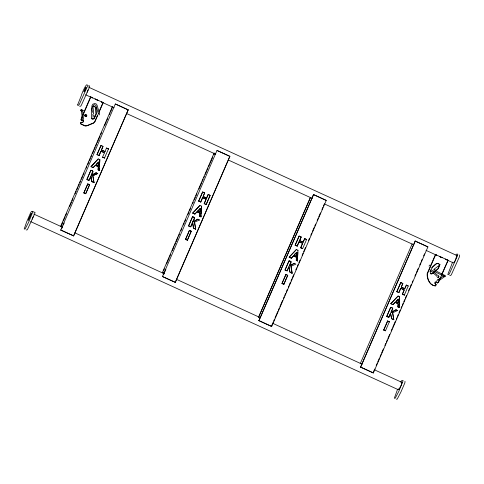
<?xml version="1.0" encoding="UTF-8"?>
<svg xmlns="http://www.w3.org/2000/svg" width="484" height="484" viewBox="0 0 484 484"><rect width="100%" height="100%" fill="white"/><g stroke="black" fill="none" stroke-linecap="round" stroke-linejoin="round"><path stroke-width="0.73" d="M99.456 166.829L99.813 159.647L99.274 170.422L98.137 169.896L98.252 166.684L95.306 165.334M98.355 165.558L98.494 162.11M98.137 169.896L98.355 166.623L95.463 165.304L93.109 167.603L91.004 166.641L98.252 158.933L99.885 159.726M99.274 170.422L99.383 168.269M201.09 214.031L201.483 206.13L200.945 216.899L199.807 216.378L199.922 213.16L196.976 211.817M199.807 216.378L200.025 213.105L197.133 211.78L194.78 214.079L192.674 213.117L199.922 205.416L201.556 206.208M200.945 216.899L201.017 215.465M297.95 250.228L297.418 261.003L296.275 260.483L296.389 257.264L293.443 255.915M296.656 252.793L296.456 256.217L294.212 255.304L296.674 252.684M296.275 260.483L296.492 257.204L293.606 255.885L291.247 258.184L289.142 257.222L296.389 249.514L298.023 250.307M297.418 261.003L297.841 252.388M395.18 302.397L392.917 304.66L390.812 303.698L398.06 295.996L399.621 296.71L399.088 307.479L397.945 306.959L398.06 303.74L395.113 302.397M397.945 306.959L398.205 303.752L395.277 302.361L392.917 304.66M399.088 307.479L399.481 299.584M399.548 298.144L399.621 296.71M104.387 152.902L100.993 151.196M302.536 243.367L300.661 247.79L302.706 248.558L300.661 247.79M99.347 114.938L99.516 113.498L97.048 105.173L96.346 104.066L94.846 103.479C90.224 103.612 92.123 109.632 92.511 112.348M374.513 369.849L401.986 382.408L401.587 384.496L398.87 389.602L398.144 389.632L30.686 221.642M88.741 87.229L456.89 255.528L455.202 260.592L453.78 262.721L453.048 262.752L445.492 259.297M84.494 115.712L84.882 114.799L85.85 114.69L86.424 115.501M32.15 219.167L33.444 216.191M87.059 92.293L88.088 89.909M82.395 115.827L80.925 119.832L81.633 120.431L82.455 120.153M82.976 114.478L90.568 96.939L103.243 102.596L99.099 112.179M82.383 116.487L81.215 119.185L81.209 119.82L81.911 120.419M82.964 115.138L90.847 96.927M92.226 107.599L91.361 109.971L91.428 117.503L92.311 118.973M94.67 121.78L97.332 115.615M99.111 111.508L102.668 103.292M98.506 113.552L94.949 121.768L93.442 123.232L86.805 125.846L84.452 125.798L80.429 123.759L80.828 122.301L82.837 122.361L83.29 121.932L83.569 120.504L83.151 120.117M112.512 106.474L60.633 226.361L62.714 226.433L61.904 228.309M60.954 226.506L62.757 222.344M63.356 220.952L65.159 216.79M65.757 215.398L66.659 213.317M69.666 206.378L71.463 202.215M72.068 200.824L72.969 198.743M75.068 193.884L76.272 191.107M76.871 189.722L77.773 187.641M78.372 186.249L79.273 184.168M79.872 182.783L80.477 181.391M81.379 179.31L82.576 176.533M83.175 175.148L84.077 173.06M86.182 168.202L86.781 166.817M87.683 164.735L88.887 161.958M89.486 160.573L90.387 158.486M90.986 157.1L91.585 155.715M92.486 153.628L93.69 150.851M94.289 149.465L95.191 147.384M95.79 145.993L96.691 143.911M97.296 142.526L99.994 136.276M100.599 134.891L101.501 132.81M104.502 125.87L106.305 121.702M106.903 120.316L107.805 118.235M109.305 114.762L110.207 112.681M110.812 111.29L112.01 108.519M60.766 230.045L115.319 103.993L115.73 104.133L128.206 109.838L73.653 235.889L60.766 230.045L73.653 235.889M63.319 225.042L64.221 222.961M102.523 157.209L104.568 157.978L102.523 157.209L104.49 152.762L101.15 151.202L99.141 155.497L96.994 154.68L100.968 145.484L103.044 146.477L101.531 150.052L105.058 151.546M96.994 154.68L100.968 145.484M88.856 180.351L90.72 176.291L91.754 181.675L94.041 182.553L91.893 181.567C90.224 168.208 91.73 184.011 86.902 179.455L90.877 170.259C97.574 170.9 84.646 180.169 96.213 172.746M86.902 179.455L90.877 170.259M98.948 155.576L100.811 151.262M101.398 149.913L102.668 146.967M91.119 175.123L92.831 171.154M83.841 192.971L87.761 183.908L89.613 184.797L85.765 193.685L83.841 192.971L87.761 183.908M85.62 193.788L89.546 184.719M104.974 151.546L106.504 148.013L108.47 148.957L106.504 148.013M104.477 158.105L108.458 148.909M73.562 235.896L128.206 109.838M214.182 152.95L162.303 272.837L164.385 272.909L163.574 274.791M163.525 270.901L164.427 268.82M166.526 263.962L169.231 257.718M169.83 256.326L170.731 254.245M172.237 250.772L174.034 246.61M174.639 245.225L175.541 243.143M176.14 241.752L177.943 237.59M178.542 236.198L179.443 234.117M180.943 230.65L181.845 228.563M183.345 225.096L184.247 223.015M184.852 221.624L185.747 219.542M187.852 214.684L189.056 211.907M189.655 210.522L190.557 208.441M192.656 203.582L193.261 202.191M194.157 200.11L195.361 197.333M195.959 195.947L196.861 193.86M198.966 189.002L201.671 182.758M202.27 181.373L203.171 179.286M203.77 177.9L204.369 176.509M205.27 174.428L206.474 171.651M207.073 170.265L207.975 168.184M208.574 166.792L209.475 164.711M210.08 163.326L212.778 157.076M162.442 276.527L216.989 150.47L217.401 150.615L229.876 156.32L175.329 282.372L162.442 276.527L175.329 282.372M164.99 271.524L165.891 269.443M206.644 198.029L208.174 194.495L210.129 195.385L206.148 204.581L204.194 203.691L206.081 199.172L202.717 197.666L200.812 201.973L198.664 201.162L202.639 191.966L204.714 192.959L203.201 196.534L206.547 198.095M198.664 201.162L202.639 191.966M195.621 229.156L193.564 228.049C191.894 214.69 193.4 230.487 188.572 225.937L192.553 216.741C199.275 217.395 186.225 226.373 197.835 219.155L199.45 220.014L194.417 222.204L195.621 229.156L193.431 228.158L192.511 222.882M188.572 225.937L192.553 216.741M200.618 202.052L202.481 197.744M204.339 193.449L203.05 196.504L206.656 198.113M190.527 226.827L192.245 222.852M192.789 221.599L194.507 217.631M185.511 239.453L189.432 230.384L191.283 231.273L187.435 240.167L185.511 239.453L189.432 230.384M187.29 240.264L191.216 231.201M204.194 203.691L206.069 199.269L202.663 197.672M208.174 194.495L206.577 198.113M206.148 204.581L210.129 195.385L208.223 194.562M175.232 282.372L229.876 156.32M258.547 317.238L310.395 197.424M258.637 317.238L310.492 197.418M258.904 320.626L313.547 194.568L326.246 200.418L271.699 326.476L258.904 320.626L271.699 326.476M259 320.62L313.547 194.568M299.185 241.77L297.285 246.078L295.131 245.261L299.112 236.065L301.181 237.063L299.753 240.705L303.196 242.127L304.69 238.666L303.117 242.127M295.131 245.261L299.112 236.065M289.015 266.865L287.187 270.846L285.04 270.036L289.021 260.84C295.742 261.493 282.698 270.471 294.302 263.26L295.918 264.113L290.884 266.303L292.088 273.26L289.898 272.256L288.857 266.872L290.031 272.147L292.088 273.26M285.04 270.036L289.021 260.84M297.085 246.156L298.682 242.46M301.066 236.96L299.517 240.602L303.129 242.212M286.994 270.931L288.712 266.95M290.975 261.735L289.287 265.867L294.357 263.326M281.978 283.551L285.899 274.488L287.75 275.378L283.902 284.265L281.978 283.551L285.899 274.488M283.757 284.368L287.684 275.299M300.794 247.681L302.633 243.343L299.13 241.776M302.615 248.685L306.596 239.489L304.642 238.594M271.379 326.325L273.006 322.568L273.327 322.713M273.605 321.176L274.507 319.095M275.106 317.71L277.81 311.46M278.409 310.075L279.31 307.993M279.915 306.602L282.614 300.358M283.515 298.277L284.12 296.886M284.719 295.5L285.62 293.413M286.219 292.027L287.423 289.25M288.325 287.169L288.924 285.784M289.523 284.392L290.424 282.311M291.029 280.926L291.925 278.838M292.53 277.453L293.727 274.676M295.833 269.818L296.734 267.737M297.333 266.345L298.235 264.264M298.834 262.879L300.038 260.102M302.137 255.243L303.038 253.162M303.643 251.771L305.44 247.608M308.447 240.669L309.349 238.588M310.849 235.115L311.75 233.034M312.349 231.648L314.152 227.48M314.751 226.095L315.653 224.013M317.153 220.541L318.055 218.459M318.66 217.068L320.462 212.906M321.963 209.433L322.864 207.352M323.463 205.966L324.365 203.885L413.899 244.856M360.217 363.72L412.162 243.9M360.574 367.102L415.218 241.05L427.916 246.9L373.37 372.952L360.574 367.102L373.37 372.952M360.671 367.102L415.218 241.05M400.855 288.252L398.955 292.554L396.801 291.743L400.782 282.547L402.857 283.539L401.339 287.115L404.684 288.676M396.801 291.743L400.782 282.547M390.546 313.426L388.858 317.329L386.71 316.518L390.691 307.322C397.412 307.975 384.369 316.953 395.972 309.736L397.588 310.595L396.027 309.808L390.957 312.343L392.645 308.217M386.71 316.518L390.691 307.322M398.755 292.632L400.353 288.942M402.736 283.436L401.278 287.157L404.799 288.694L406.366 285.143L404.715 288.694M388.664 317.407L390.098 314.098M383.649 330.034L385.573 330.747L383.649 330.034L387.569 320.965L389.42 321.854L387.569 320.965M383.824 329.949L387.672 321.055M385.433 330.844L389.354 321.781M402.331 294.272L404.376 295.034L402.331 294.272L404.207 289.849L400.8 288.252M402.464 294.157L404.303 289.825L400.619 288.325M404.285 295.167L408.266 285.971L406.312 285.076M373.049 372.807L374.676 369.044L374.997 369.189M376.177 365.577L377.078 363.496M377.677 362.105L379.48 357.942M380.085 356.551L380.981 354.469M381.586 353.084L383.389 348.916M384.889 345.449L385.79 343.368M386.389 341.976L387.291 339.895M387.89 338.51L389.693 334.341M391.193 330.874L392.094 328.793M392.699 327.402L395.398 321.158M396.299 319.077L396.904 317.685M397.503 316.3L398.405 314.213M399.004 312.827L400.207 310.05M401.109 307.969L401.708 306.584M402.307 305.192L403.208 303.111M403.807 301.726L404.709 299.638M405.314 298.253L406.512 295.476M408.617 290.618L409.518 288.537M410.117 287.145L411.315 284.374M412.217 282.287L412.822 280.901M414.921 276.043L415.823 273.962M416.421 272.571L418.224 268.408M419.725 264.936L420.626 262.854M421.231 261.469L422.133 259.388M423.633 255.915L424.535 253.834M436.671 282.214L437.125 282.934L438.48 282.499L448.111 260.235L435.437 254.578L427.136 273.756C426.858 278.76 429.435 285.427 435.243 285.947L436.03 284.665L434.82 283.4M435.715 254.566L427.414 273.744C427.136 278.748 429.713 285.415 435.521 285.935L436.308 284.652L435.098 283.388L435.412 282.039L436.507 281.646L437.403 282.922M430.004 271.657L430.814 269.782M434.826 282.765L435.134 282.051M439.079 280.49L437.748 282.94M439.66 279.141L440.537 277.114M441.995 273.738L448.111 260.235M397.582 389.287L394.333 398.247L395.228 398.211L398.907 391.169L403.154 380.557L401.672 380.618L400.716 382.045M452.607 262.134L447.791 274.561L448.819 274.513L449.515 273.484L457.592 255.552L457.791 254.185L456.696 254.094L456.025 254.675M438.335 277.459L438.734 276.552L438.165 275.741M399.385 388.21L398.507 389.245M194.616 222.108L195.711 229.029M392.754 312.688L393.758 319.736L391.568 318.738L390.527 313.348L391.701 318.629L393.849 319.609M431.625 267.906C433.712 265.994 436.804 261.082 439.684 264.591L438.062 268.59L432.575 273.587L430.923 273.902L430.216 273.369M436.822 280.908L438.117 279.147L439.061 279.819L438.117 279.147M429.005 266.109L429.931 265.014M298.949 241.849L302.548 243.27M91.004 166.641L98.252 158.933M96.032 164.499L98.536 162.104M93.109 167.603L95.372 165.334M192.674 213.117L199.922 205.416M197.702 210.976L200.207 208.586L199.989 212.113L197.817 211.036L200.152 208.568M194.78 214.079L197.042 211.817M289.142 257.222L296.389 249.514M291.247 258.184L293.51 255.915M390.812 303.698L398.163 296.087L399.693 296.789M92.71 106.48L93.164 106.05M82.558 122.373L83.321 121.236L82.873 120.129M81.863 120.431L82.171 120.165M439.841 278.566L444.209 275.529M438.764 280.787L444.905 276.449L444.288 276.691L445.449 276.412L445.413 275.698L436.665 271.355M291.084 266.212L292.179 273.133M439.52 265.208L434.069 269.177L433.706 270.151L434.323 270.52M94.059 122.67L86.527 125.858M199.91 212.161L200.104 208.556M296.377 256.266C300.34 248.437 290.237 256.103 296.402 256.217M398.054 302.742L398.247 299.136M93.479 105.058L94.695 104.665L95.977 105.663L98.331 113.601M88.263 85.946L89.643 85.886L89.443 87.247L81.366 105.179L80.677 106.214L79.648 106.256M398.344 299.166L395.809 301.635L398.151 302.706L398.302 299.166L395.954 301.617L398.072 302.7M93.95 182.68L92.789 175.644L97.762 173.478L92.867 175.728L94.041 182.553M397.57 310.54L392.56 312.785L393.758 319.736M92.886 119.173L94.265 118.187L95.995 114.061L95.711 107.478L93.503 106.075M94.259 115.561L92.625 115.809M94.489 116.692L92.656 116.971M85.069 116.517L86.315 116.402L86.703 115.488L86.128 114.678L85.16 114.787L84.773 115.7L85.347 116.505M81.602 110.6L80.87 110.648L80.58 109.983L81.675 109.523L82.504 110.412L83.557 119.409M26.184 229.948L27.086 229.912L27.757 228.853L34.745 213.65L35.011 212.258L33.789 212.161M396.317 399.155L397.213 399.119L400.885 392.076L404.878 382.862L405.005 381.325M449.775 275.469L450.804 275.42L451.499 274.386L459.576 256.459L459.612 254.959M92.601 114.375L93.152 114.345L93.69 113.226L92.934 106.347M103.243 102.596L101.658 102.009M111.992 107.678L113.752 107.599M215.428 154.081L213.662 154.154L213.982 154.299M456.164 255.558L456.89 255.528M163.507 272.946L164.385 272.909M401.254 382.439L401.986 382.408M435.11 269.388L434.614 269.388L434.886 270.048M92.886 106.063L93.787 106.063L95.989 107.466L96.274 114.049L93.987 118.864L92.033 118.985L91.391 118.374M200.013 212.125L197.684 211.145M91.149 175.281L96.165 172.679L97.78 173.532M192.971 221.781L197.883 219.228L199.45 220.014M104.986 151.631L101.38 150.022M85.765 126.028L80.707 123.747L81.106 122.289L82.219 122.355M115.319 103.993L128.109 109.844M216.989 150.47L229.779 156.32M313.45 194.574L326.246 200.418M415.121 241.05L427.916 246.9M90.568 96.939L92.523 97.828M95.136 99.026L97.744 100.218M435.437 254.578L436.737 255.177M440.004 256.671L441.959 257.567M445.226 259.055L447.833 260.247M85.589 94.767L92.456 97.907M95.203 99.159L97.956 100.418M101.386 101.985L114.073 107.75M126.802 113.607L215.743 154.227M228.454 160.077L312.247 198.386M426.035 250.361L436.568 255.219M439.998 256.786L442.061 257.73M84.258 111.066L81.366 109.747L81.766 109.898M101.132 145.605L103.044 146.477M202.802 192.081L204.714 192.959M299.269 236.186L301.181 237.063M304.69 238.666L306.608 239.538M400.94 282.662L402.857 283.539M406.366 285.143L408.266 285.971M97.23 154.62L99.141 155.497M198.9 201.096L200.812 201.973M204.321 203.576L206.238 204.454M295.367 245.2L297.285 246.078M397.037 291.683L398.955 292.554M98.264 165.637L96.147 164.554L98.482 162.092L98.452 165.522L96.074 164.723M98.24 169.775L99.359 170.289M199.91 216.257L201.029 216.765M289.39 257.161L291.453 258.105M296.377 260.356L297.497 260.87M391.06 303.643L393.123 304.587M398.054 306.838L399.167 307.346M91.246 166.581L93.315 167.524M192.922 213.063L194.985 214.001M91.034 170.374L92.952 171.251M192.705 216.856L194.622 217.733M289.172 260.961L291.09 261.832M390.842 307.437L392.76 308.314M87.132 179.395L89.05 180.266M188.802 225.871L190.72 226.748M285.27 269.975L287.187 270.846M386.94 316.451L388.858 317.329M87.864 183.993L89.613 184.797M189.534 230.475L191.283 231.273M286.002 274.579L287.75 275.378M84.016 192.886L85.765 193.685M185.687 239.368L187.435 240.167M282.154 283.467L283.902 284.265M33.838 214.103L62 226.978M75.05 232.943L164.336 273.762M176.702 279.419L260.495 317.728M272.861 323.379L362.147 364.198M81.875 111.223L80.87 110.648L81.5 110.969L81.379 110.509L82.431 119.524M435.806 272.171L444.766 276.66L444.306 276.092M433.846 271.839L431.988 270.356M433.93 271.911L437.548 275.329M436.798 276.146L430.996 270.973M438.444 275.729L439.012 276.539L438.613 277.447L437.645 277.55L437.076 276.739M439.968 264.579L438.341 268.584L432.853 273.575L431.202 273.89L430.494 273.357L430.288 271.645L432.466 267.198L437.052 263.369L437.808 263.32L439.968 264.579M33.027 211.351L28.774 221.962L25.101 229.005L24.2 229.041L26.602 222.053L30.589 212.839L31.545 211.411L33.027 211.351M77.857 104.338L77.664 105.349L78.692 105.306L79.382 104.272L87.459 86.34C87.441 79.606 80.755 96.147 81.354 95.523L77.857 104.338M85.916 115.24L85.771 115.942L86.382 116.305L86.902 115.821L86.612 115.162L85.916 115.24M28.713 219.022L28.423 220.311L31.393 213.438L28.713 219.022M85.934 87.404L85.632 87.683A3.739 0.75 -65.4 0 0 83.883 91.718L84.258 91.7A3.739 0.75 -65.4 0 0 86.001 87.671L85.934 87.404"/></g></svg>
